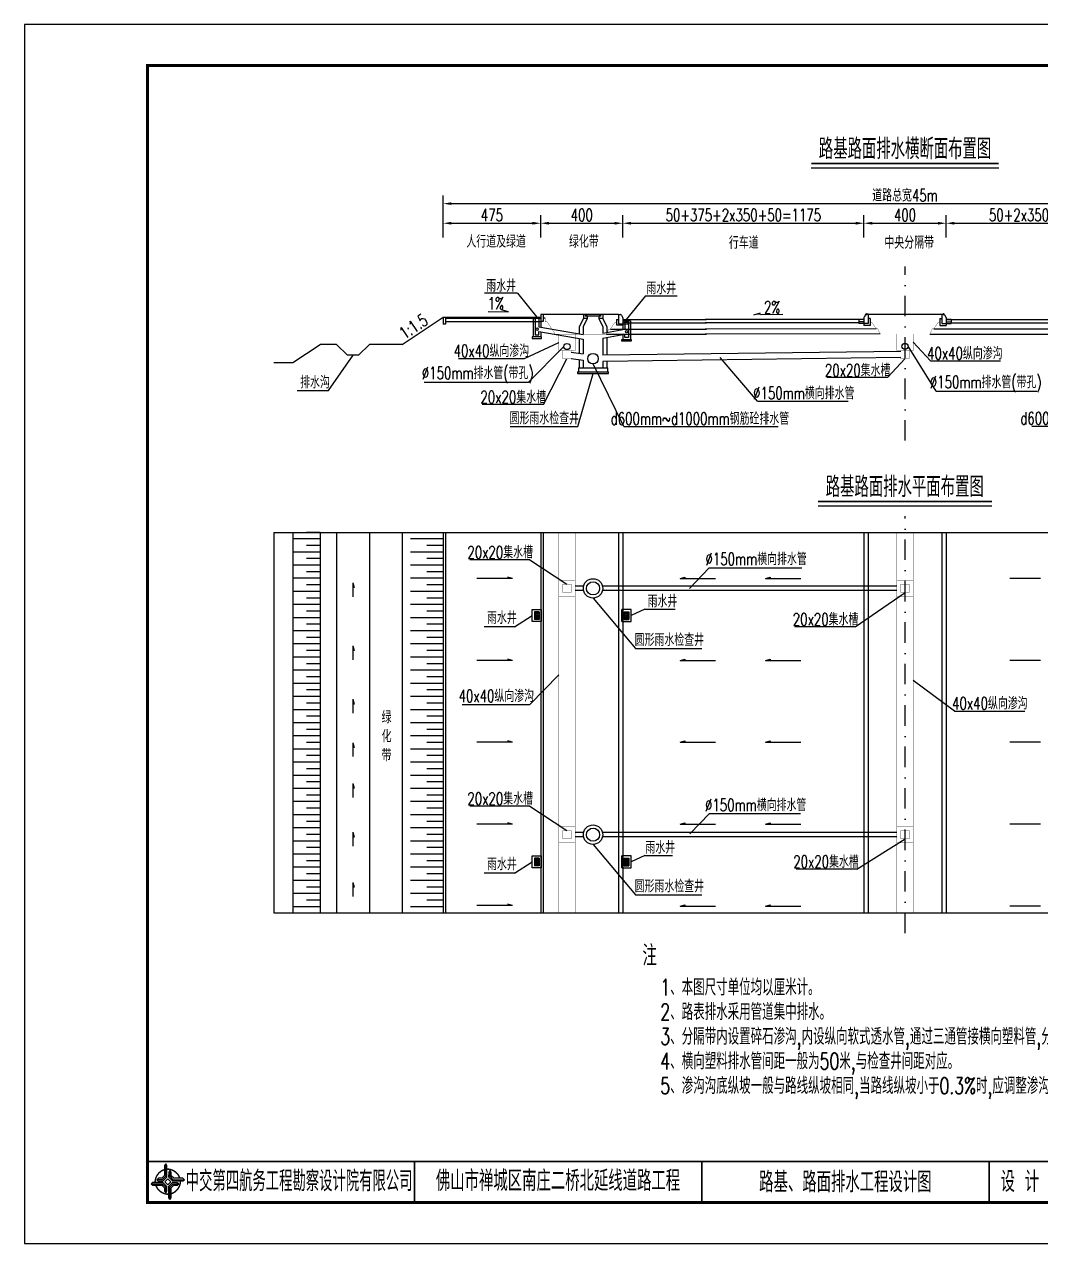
# Model space of a CAD drawing. Extents: x 112 to 532, y -1314 to -990.
# Drawn here: x 111.8 to 359.4, y -1286.8 to -989.8 of the extents above; entities that cross this region are included whole.
import ezdxf
from ezdxf.enums import TextEntityAlignment as Align

# ---------------------------------------------------------------- set-up
doc = ezdxf.new("R2010")
doc.units = 0
doc.header["$LTSCALE"] = 5
doc.header["$PDMODE"] = 32
doc.header["$PDSIZE"] = 0.3
for name, pattern in [('DASHDOT', [1, 0.5, -0.25, 0, -0.25]), ('DASHED', [19.05, 12.7, -6.35]), ('HIDDEN', [0.375, 0.25, -0.125])]:
    doc.linetypes.add(name, pattern=pattern)
doc.layers.get('0').update_dxf_attribs({"linetype": 'CONTINUOUS'})
doc.layers.get('Defpoints').update_dxf_attribs({"linetype": 'CONTINUOUS'})
for name, color, linetype in [('-通用图', 7, 'CONTINUOUS'), ('2', 2, 'HIDDEN'), ('PP-COM', 7, 'CONTINUOUS'), ('YOLLOW', 2, 'CONTINUOUS'), ('图框', 7, 'CONTINUOUS'), ('尺寸', 2, 'CONTINUOUS'), ('尺寸标注', 2, 'CONTINUOUS'), ('文字', 7, 'CONTINUOUS'), ('示坡线', 100, 'CONTINUOUS'), ('管道', 1, 'CONTINUOUS'), ('管道排水', 7, 'CONTINUOUS'), ('绿化', 3, 'CONTINUOUS'), ('表格', 7, 'CONTINUOUS'), ('道路结构', 7, 'CONTINUOUS')]:
    doc.layers.add(name, color=color, linetype=linetype)
doc.layers.add('标注', color=4, linetype='CONTINUOUS', lineweight=15)
doc.styles.get("Standard").update_dxf_attribs({"font": 'simplex1.shx', "width": 0.7, "bigfont": 'hztxt.shx'})
doc.dimstyles.new('比例1：200', dxfattribs={"dimtxt": 3, "dimasz": 2, "dimexe": 2, "dimexo": 1, "dimgap": 0.5, "dimtad": 1, "dimlfac": 20, "dimzin": 13, "dimdsep": 46, "dimtxsty": 'Standard', "dimcen": -0.09, "dimclrd": 256, "dimclre": 256, "dimclrt": 7, "dimaunit": 1, "dimadec": 0, "dimazin": 2, "dimtfac": 0.0005, "dimtix": 1, "dimtmove": 2, "dimatfit": 3, "dimfxl": 0, "dimtolj": 1, "dimtzin": 13, "dimarcsym": 0})

# ---------------------------------------------------------------- blocks, each defined once
blk = doc.blocks.new('cs2')
for p, q in [((4729.56, 1070.97), (4729.56, 1069.04)), ((4730.59, 1069.54), (4729.56, 1069.54)), ((4729.92, 1071.66), (4729.6, 1071.1)), ((4730.59, 1071.79), (4730.14, 1071.79)), ((4730.59, 1071.79), (4730.59, 1069.54))]:
    blk.add_line(p, q)
for centre, start, end in [((4729.81, 1070.97), 150.42, 180), ((4730.14, 1071.54), 90, 150.42)]:
    blk.add_arc(centre, 0.25, start, end)
blk.add_point((4730.18, 1071.79))
blk = doc.blocks.new('*D5')
at = {"layer": 'Defpoints', "color": 0}
for p in [(237.58, -1038.27), (213.83, -1042.72), (237.58, -1042.72)]:
    blk.add_point(p, dxfattribs=at)
at = {"layer": '标注', "lineweight": -2}
for p, q in [((213.83, -1041.72), (213.83, -1036.27)), ((237.58, -1041.72), (237.58, -1036.27)), ((215.83, -1038.27), (235.58, -1038.27))]:
    blk.add_line(p, q, dxfattribs=at)
at = {"layer": '标注'}
for points in [[(215.83, -1037.93), (215.83, -1038.6), (213.83, -1038.27)], [(235.58, -1037.93), (235.58, -1038.6), (237.58, -1038.27)]]:
    blk.add_solid(points, dxfattribs=at)
at = {"layer": '标注', "color": 7, "insert": (225.7, -1036.27), "char_height": 3, "attachment_point": 5}
blk.add_mtext('\\A1;475', dxfattribs=at)
blk = doc.blocks.new('*D6')
at = {"layer": 'Defpoints', "color": 0}
for p in [(257.58, -1038.27), (237.58, -1042.72), (257.58, -1042.72)]:
    blk.add_point(p, dxfattribs=at)
at = {"layer": '标注', "lineweight": -2}
for p, q in [((237.58, -1041.72), (237.58, -1036.27)), ((257.58, -1041.72), (257.58, -1036.27)), ((239.58, -1038.27), (255.58, -1038.27))]:
    blk.add_line(p, q, dxfattribs=at)
at = {"layer": '标注'}
for points in [[(239.58, -1037.93), (239.58, -1038.6), (237.58, -1038.27)], [(255.58, -1037.93), (255.58, -1038.6), (257.58, -1038.27)]]:
    blk.add_solid(points, dxfattribs=at)
at = {"layer": '标注', "color": 7, "insert": (247.58, -1036.27), "char_height": 3, "attachment_point": 5}
blk.add_mtext('\\A1;400', dxfattribs=at)
blk = doc.blocks.new('*D7')
at = {"layer": 'Defpoints', "color": 0}
for p in [(316.33, -1038.27), (257.58, -1042.72), (316.33, -1042.72)]:
    blk.add_point(p, dxfattribs=at)
at = {"layer": '标注', "lineweight": -2}
for p, q in [((257.58, -1041.72), (257.58, -1036.27)), ((316.33, -1041.72), (316.33, -1036.27)), ((259.58, -1038.27), (314.33, -1038.27))]:
    blk.add_line(p, q, dxfattribs=at)
at = {"layer": '标注'}
for points in [[(259.58, -1037.93), (259.58, -1038.6), (257.58, -1038.27)], [(314.33, -1037.93), (314.33, -1038.6), (316.33, -1038.27)]]:
    blk.add_solid(points, dxfattribs=at)
at = {"layer": '标注', "color": 7, "insert": (286.95, -1036.27), "char_height": 3, "attachment_point": 5}
blk.add_mtext('\\A1;50+375+2x350+50=1175', dxfattribs=at)
blk = doc.blocks.new('*D8')
at = {"layer": 'Defpoints', "color": 0}
for p in [(336.33, -1038.27), (316.33, -1042.72), (336.33, -1042.72)]:
    blk.add_point(p, dxfattribs=at)
at = {"layer": '标注', "lineweight": -2}
for p, q in [((316.33, -1041.72), (316.33, -1036.27)), ((336.33, -1041.72), (336.33, -1036.27)), ((318.33, -1038.27), (334.33, -1038.27))]:
    blk.add_line(p, q, dxfattribs=at)
at = {"layer": '标注'}
for points in [[(318.33, -1037.93), (318.33, -1038.6), (316.33, -1038.27)], [(334.33, -1037.93), (334.33, -1038.6), (336.33, -1038.27)]]:
    blk.add_solid(points, dxfattribs=at)
at = {"layer": '标注', "color": 7, "insert": (326.33, -1036.27), "char_height": 3, "attachment_point": 5}
blk.add_mtext('\\A1;400', dxfattribs=at)
blk = doc.blocks.new('*D9')
at = {"layer": 'Defpoints', "color": 0}
for p in [(395.08, -1038.27), (336.33, -1042.72), (395.08, -1042.72)]:
    blk.add_point(p, dxfattribs=at)
at = {"layer": '标注', "lineweight": -2}
for p, q in [((336.33, -1041.72), (336.33, -1036.27)), ((395.08, -1041.72), (395.08, -1036.27)), ((338.33, -1038.27), (393.08, -1038.27))]:
    blk.add_line(p, q, dxfattribs=at)
at = {"layer": '标注'}
for points in [[(338.33, -1037.93), (338.33, -1038.6), (336.33, -1038.27)], [(393.08, -1037.93), (393.08, -1038.6), (395.08, -1038.27)]]:
    blk.add_solid(points, dxfattribs=at)
at = {"layer": '标注', "color": 7, "insert": (365.7, -1036.27), "char_height": 3, "attachment_point": 5}
blk.add_mtext('\\A1;50+2x350+375+50=1175', dxfattribs=at)
blk = doc.blocks.new('*D10')
at = {"layer": 'Defpoints', "color": 0}
for p in [(438.83, -1033.49), (213.83, -1042.72), (438.83, -1042.72)]:
    blk.add_point(p, dxfattribs=at)
at = {"layer": '标注', "lineweight": -2}
for p, q in [((213.83, -1039.49), (213.83, -1031.49)), ((215.83, -1033.49), (436.83, -1033.49)), ((438.83, -1039.49), (438.83, -1031.49))]:
    blk.add_line(p, q, dxfattribs=at)
at = {"layer": '标注'}
for points in [[(215.83, -1033.15), (215.83, -1033.82), (213.83, -1033.49)], [(436.83, -1033.15), (436.83, -1033.82), (438.83, -1033.49)]]:
    blk.add_solid(points, dxfattribs=at)
at = {"layer": '标注', "color": 7, "insert": (326.33, -1031.49), "char_height": 3, "attachment_point": 5}
blk.add_mtext('\\A1;道路总宽45m', dxfattribs=at)
blk = doc.blocks.new('A$C3E993B84')
at = {"layer": '-通用图', "color": 7, "linetype": 'Continuous'}
for points in [[(20.8, 0), (0, 0), (0, 27), (20.8, 27)], [(15.8, 22), (5, 22)], [(5, 22), (5, 5)], [(15.8, 5), (5, 5)], [(5.4, 21.6), (10.4, 21.6)], [(5.4, 21.6), (5.4, 5.4)], [(5.4, 5.4), (10.4, 5.4)], [(5.5, 21.5), (10.4, 21.5)], [(5.5, 21.5), (5.5, 5.5)], [(5.5, 5.5), (10.4, 5.5)], [(6, 21), (10.4, 21)], [(6, 21), (6, 6)], [(6, 6), (10.4, 6)], [(15.4, 21.6), (10.4, 21.6)], [(15.3, 21.5), (10.4, 21.5)], [(14.8, 21), (10.4, 21)], [(14.8, 6), (10.4, 6)], [(15.3, 5.5), (10.4, 5.5)], [(15.4, 5.4), (10.4, 5.4)], [(14.8, 21), (14.8, 6)], [(15.3, 21.5), (15.3, 5.5)], [(15.4, 21.6), (15.4, 5.4)], [(15.8, 22), (15.8, 5)], [(20.8, 0), (20.8, 27)]]:
    blk.add_lwpolyline(points, dxfattribs=at)
for points in [[(6.8, 16.6), (6.8, 20.8), (6.1, 20.8), (6.1, 16.6)], [(6.8, 11.4), (6.8, 15.6), (6.1, 15.6), (6.1, 11.4)], [(6.8, 6.2), (6.8, 10.4), (6.1, 10.4), (6.1, 6.2)], [(7.9, 16.6), (7.9, 20.8), (7.3, 20.8), (7.3, 16.6)], [(7.9, 11.4), (7.9, 15.6), (7.3, 15.6), (7.3, 11.4)], [(7.9, 6.2), (7.9, 10.4), (7.3, 10.4), (7.3, 6.2)], [(9, 16.6), (9, 20.8), (8.4, 20.8), (8.4, 16.6)], [(9, 11.4), (9, 15.6), (8.4, 15.6), (8.4, 11.4)], [(9, 6.2), (9, 10.4), (8.4, 10.4), (8.4, 6.2)], [(10.1, 16.6), (10.1, 20.8), (9.5, 20.8), (9.5, 16.6)], [(10.1, 11.4), (10.1, 15.6), (9.5, 15.6), (9.5, 11.4)], [(10.1, 6.2), (10.1, 10.4), (9.5, 10.4), (9.5, 6.2)], [(10.6, 16.6), (10.6, 20.8), (11.3, 20.8), (11.3, 16.6)], [(10.6, 11.4), (10.6, 15.6), (11.3, 15.6), (11.3, 11.4)], [(10.6, 6.2), (10.6, 10.4), (11.3, 10.4), (11.3, 6.2)], [(11.8, 16.6), (11.8, 20.8), (12.4, 20.8), (12.4, 16.6)], [(11.8, 11.4), (11.8, 15.6), (12.4, 15.6), (12.4, 11.4)], [(11.8, 6.2), (11.8, 10.4), (12.4, 10.4), (12.4, 6.2)], [(12.9, 16.6), (12.9, 20.8), (13.5, 20.8), (13.5, 16.6)], [(12.9, 11.4), (12.9, 15.6), (13.5, 15.6), (13.5, 11.4)], [(12.9, 6.2), (12.9, 10.4), (13.5, 10.4), (13.5, 6.2)], [(14, 16.6), (14, 20.8), (14.6, 20.8), (14.6, 16.6)], [(14, 11.4), (14, 15.6), (14.6, 15.6), (14.6, 11.4)], [(14, 6.2), (14, 10.4), (14.6, 10.4), (14.6, 6.2)]]:
    blk.add_lwpolyline(points, close=True, dxfattribs=at)
at = {"layer": '-通用图', "color": 7, "linetype": 'DASHED', "ltscale": 0.01, "const_width": 0.03}
for points in [[(14.8, 18.2), (15.8, 18.2)], [(14.8, 17.4), (15.8, 17.4)], [(14.8, 9.6), (15.8, 9.6)], [(14.8, 8.8), (15.8, 8.8)]]:
    blk.add_lwpolyline(points, dxfattribs=at)
blk = doc.blocks.new('ARR-1')
at = {"color": 0, "linetype": 'Continuous'}
for p, q in [((0, 0), (-1, 0)), ((0, 0), (-0.97, -0.26)), ((-0.97, -0.26), (-0.97, 0))]:
    blk.add_line(p, q, dxfattribs=at)
for points in [[(-0.97, -0.26), (-0.97, 0), (0, 0)], [(0, 0), (-0.97, 0), (-0.97, -0.26), (0, 0)], [(0, 0), (-0.97, -0.26), (-0.97, 0), (0, 0)], [(0, 0), (-0.97, -0.26), (-0.97, 0), (0, 0)]]:
    blk.add_solid(points, dxfattribs=at)
blk = doc.blocks.new('series')
at = {"width": 0.75}
for tag, height, p in [('页码', 4, (-35, -19)), ('图名', 5, (-220, -282)), ('图号', 5, (-20, -282))]:
    blk.add_attdef(tag, text='', height=height, dxfattribs=at).set_placement(p, align=Align.MIDDLE_CENTER)
blk = doc.blocks.new('tb')
at = {"lineweight": -3}
h = blk.add_hatch(color=256, dxfattribs=at)
h.paths.add_polyline_path([(-1.23, -0.13), (-3.78, -0.14), (-4.14, -0.41), (-1.4, -0.44), (-0.56, -1.24), (-0.54, -2.62), (-0.27, -2.2), (-0.26, -1.06)])
h.paths.add_polyline_path([(0.13, -1.08), (0.14, -3.86), (0.41, -4.26), (0.44, -1.24), (1.25, -0.43), (2.66, -0.43), (2.26, -0.16), (1.07, -0.15)])
h.paths.add_polyline_path([(1.08, 0.3), (3.62, 0.3), (4.02, 0.56), (1.25, 0.57), (0.43, 1.39), (0.43, 2.8), (0.16, 2.41), (0.15, 1.24)])
h.paths.add_polyline_path([(-0.28, 1.21), (-0.28, 3.99), (-0.56, 4.39), (-0.57, 1.41), (-1.38, 0.6), (-2.74, 0.56), (-2.33, 0.3), (-1.2, 0.29)])
for p, q in [((-0.56, 4.39), (-0.57, 1.41)), ((-1.38, 0.6), (-2.74, 0.56)), ((-0.57, 1.41), (-1.38, 0.6)), ((0.43, 2.8), (0.43, 1.39)), ((0.43, 1.39), (1.25, 0.57)), ((1.25, 0.57), (4.02, 0.56)), ((-4.14, -0.41), (-1.4, -0.44)), ((-1.4, -0.44), (-0.56, -1.24)), ((-0.56, -1.24), (-0.54, -2.62)), ((0.41, -4.26), (0.44, -1.24)), ((0.44, -1.24), (1.25, -0.43)), ((1.25, -0.43), (2.66, -0.43))]:
    blk.add_line(p, q, dxfattribs=at)
at = {"lineweight": -3, "const_width": 0.35, "flags": 128}
for points in [[(-0.9, 3.02, 0.324167), (-3.16, -0.14)], [(2.88, 0.92, 0.324403), (-0.24, 3.15)], [(0.75, -2.86, 0.325418), (3.02, 0.26)], [(-2.98, -0.76, 0.322976), (0.14, -2.98)]]:
    blk.add_lwpolyline(points, format="xyb", dxfattribs=at)
at = {"lineweight": -3, "flags": 128}
for points in [[(-0.9, 3.99), (-0.9, 1.58), (-1.53, 0.91), (-2.34, 0.91), (-2.74, 0.56), (-2.33, 0.3), (-1.2, 0.29), (-0.28, 1.21), (-0.28, 3.99), (-0.56, 4.39)], [(-0.04, 0.77), (0.68, 0.04), (-0.04, -0.69), (-0.77, 0.05)], [(3.62, 0.92), (1.43, 0.92), (0.77, 1.54), (0.77, 2.38), (0.43, 2.8), (0.16, 2.41), (0.15, 1.24), (1.08, 0.3), (3.62, 0.3), (4.02, 0.56)], [(-3.73, -0.76), (-1.54, -0.76), (-0.89, -1.39), (-0.89, -2.21), (-0.54, -2.62), (-0.27, -2.2), (-0.26, -1.06), (-1.23, -0.13), (-3.78, -0.14), (-4.14, -0.41)], [(0.75, -3.85), (0.75, -1.43), (1.4, -0.78), (2.26, -0.78), (2.66, -0.43), (2.26, -0.16), (1.07, -0.15), (0.13, -1.08), (0.14, -3.86), (0.41, -4.26)]]:
    blk.add_lwpolyline(points, close=True, dxfattribs=at)

msp = doc.modelspace()

# ---------------------------------------------------------------- linework, layer by layer
for p, q in [((303.47574, -1024.74516), (349.1776, -1024.74516)), ((203.8703, -1067.76742), (213.82667, -1061.12984)), ((213.82667, -1061.12984), (237.57667, -1061.12984)), ((214.42667, -1061.42984), (237.57667, -1061.42984)), ((214.42667, -1062.22984), (237.57667, -1062.22984)), ((238.67667, -1061.37526), (238.17667, -1061.37526)), ((256.03486, -1061.7439), (256.5539, -1061.7439)), ((256.03486, -1061.7439), (256.5539, -1061.7439)), ((256.03486, -1061.7439), (256.03486, -1062.9939)), ((256.03486, -1062.9939), (257.57667, -1062.9939)), ((256.5539, -1060.4939), (256.5539, -1062.7439)), ((256.5539, -1060.4939), (257.0054, -1060.4939)), ((256.5539, -1062.7439), (257.57667, -1062.7439)), ((257.22281, -1060.62049), (257.54409, -1061.18649)), ((257.57667, -1061.3099), (257.57667, -1062.9939)), ((257.57667, -1061.7439), (276.32667, -1061.7439)), ((257.57667, -1061.7439), (257.57667, -1062.9939)), ((257.57667, -1061.7439), (257.57667, -1063.0439)), ((257.57667, -1062.3439), (258.82667, -1062.3439)), ((257.57667, -1062.7439), (258.82667, -1062.7439)), ((257.58056, -1062.77365), (257.58056, -1062.77365)), ((258.82667, -1061.7439), (258.82667, -1062.3439)), ((258.82667, -1061.9439), (258.82667, -1062.1439)), ((258.82667, -1062.1439), (258.82667, -1062.7439)), ((258.82667, -1062.5439), (277.98744, -1062.5439)), ((276.32667, -1061.7439), (277.98744, -1061.7439)), ((315.07667, -1062.496), (277.65634, -1062.5439)), ((316.32667, -1061.6944), (277.6579, -1061.7439)), ((315.07667, -1061.6944), (315.07667, -1062.2944)), ((315.07667, -1061.8944), (315.07667, -1062.0944)), ((315.07667, -1062.0944), (315.07667, -1062.6444)), ((315.07667, -1062.1944), (315.07667, -1062.4944)), ((316.32667, -1062.2944), (315.07667, -1062.2944)), ((315.07667, -1062.2944), (315.07667, -1062.6944)), ((315.07667, -1062.4944), (315.07667, -1062.6944)), ((316.32667, -1062.6944), (315.07667, -1062.6944)), ((316.32667, -1061.6944), (316.32667, -1062.9944)), ((317.82667, -1063.1944), (316.32667, -1063.1944)), ((317.82667, -1061.4444), (317.34945, -1061.4444)), ((317.82667, -1061.4444), (317.82667, -1063.1944)), ((334.82667, -1061.4444), (335.3039, -1061.4444)), ((334.82667, -1061.4444), (334.82667, -1063.1944)), ((334.82667, -1063.1944), (336.32667, -1063.1944)), ((336.32667, -1061.6944), (336.32667, -1062.9944)), ((337.57667, -1061.6944), (336.32667, -1061.6944)), ((336.32667, -1061.69848), (374.99544, -1061.69848)), ((336.32667, -1062.2944), (337.57667, -1062.2944)), ((336.32667, -1062.6944), (337.57667, -1062.6944)), ((337.57667, -1061.6944), (337.57667, -1061.8444)), ((337.57667, -1061.6944), (337.57667, -1061.8944)), ((337.57667, -1061.6944), (337.57667, -1062.2944)), ((337.57667, -1061.8944), (337.57667, -1062.0944)), ((337.57667, -1062.0944), (337.57667, -1062.6444)), ((337.57667, -1062.1944), (337.57667, -1062.4944)), ((337.57667, -1062.2944), (337.57667, -1062.6944)), ((337.57667, -1062.4944), (337.57667, -1062.6944)), ((337.57667, -1062.49848), (393.82667, -1062.49848)), ((253.61349, -1065.2939), (277.98744, -1065.2939)), ((254.55486, -1064.0439), (277.98744, -1064.0439)), ((273.03486, -1064.0439), (277.98744, -1064.0439)), ((319.30442, -1063.9949), (277.65634, -1064.0439)), ((320.24602, -1065.2438), (277.65634, -1065.2939)), ((277.98744, -1064.0439), (277.98744, -1064.0439)), ((332.4053, -1065.24848), (374.997, -1065.24848)), ((333.34667, -1063.99848), (374.997, -1063.99848)), ((336.32667, -1063.99848), (377.55486, -1063.99848)), ((177.20071, -1072.21382), (183.8703, -1067.76742)), ((187.8703, -1067.76742), (183.8703, -1067.76742)), ((190.5328, -1070.42992), (187.8703, -1067.76742)), ((193.1953, -1070.42992), (195.8578, -1067.76742)), ((199.8703, -1067.76742), (195.8703, -1067.76742)), ((203.8703, -1067.76742), (199.8703, -1067.76742)), ((193.1953, -1070.42992), (190.5328, -1070.42992)), ((172.53545, -1072.21382), (177.20071, -1072.21382)), ((305.14915, -1107.07549), (347.50419, -1107.07549)), ((172.53545, -1113.5622), (480.1179, -1113.5622)), ((172.53545, -1113.5622), (172.53545, -1206.26733)), ((177.20071, -1113.5622), (177.20071, -1206.26733)), ((187.8703, -1113.5622), (187.8703, -1206.26733)), ((195.8703, -1113.5622), (195.8703, -1206.26733)), ((203.8703, -1113.5622), (203.8703, -1206.26733)), ((172.53545, -1206.26733), (480.1179, -1206.26733))]:
    msp.add_line(p, q)
at = {"linetype": 'Continuous'}
for p, q in [((257.57667, -1062.3439), (257.57667, -1062.3439)), ((257.57667, -1062.8439), (257.57667, -1062.8439)), ((336.32667, -1061.6944), (336.32667, -1061.6944)), ((336.32667, -1062.2944), (336.32667, -1062.2944)), ((336.32667, -1062.7944), (336.32667, -1062.7944))]:
    msp.add_line(p, q, dxfattribs=at)
at = {"color": 3}
for p, q in [((229.51327, -1124.78894), (222.05218, -1124.78894)), ((272.71475, -1124.78894), (280.17585, -1124.78894)), ((293.50328, -1124.78894), (300.96438, -1124.78894)), ((359.36107, -1124.78894), (351.89997, -1124.78894)), ((191.83782, -1127.05312), (191.83782, -1129.23996)), ((191.83782, -1142.40097), (191.83782, -1144.58782)), ((229.51327, -1144.78894), (222.05218, -1144.78894)), ((272.71475, -1144.78894), (280.17585, -1144.78894)), ((293.50328, -1144.78894), (300.96438, -1144.78894)), ((359.36107, -1144.78894), (351.89997, -1144.78894)), ((191.83782, -1155.42478), (191.83782, -1157.61162)), ((191.83782, -1166.00644), (191.83782, -1168.19328)), ((229.51327, -1164.63974), (222.05218, -1164.63974)), ((272.71475, -1164.63974), (280.17585, -1164.63974)), ((293.50328, -1164.63974), (300.96438, -1164.63974)), ((359.36107, -1164.63974), (351.89997, -1164.63974)), ((191.83782, -1175.94372), (191.83782, -1178.13056)), ((229.51327, -1184.63974), (222.05218, -1184.63974)), ((272.71475, -1184.63974), (280.17585, -1184.63974)), ((293.50328, -1184.63974), (300.96438, -1184.63974)), ((359.36107, -1184.63974), (351.89997, -1184.63974)), ((191.83782, -1187.82556), (191.83782, -1190.0124)), ((191.83782, -1200.06096), (191.83782, -1202.2478)), ((229.51327, -1204.49055), (222.05218, -1204.49055)), ((272.71475, -1204.63974), (280.17585, -1204.63974)), ((293.50328, -1204.63974), (300.96438, -1204.63974)), ((359.36107, -1204.63974), (351.89997, -1204.63974))]:
    msp.add_line(p, q, dxfattribs=at)
msp.add_lwpolyline([(531.79965, -1286.82642), (531.79965, -989.82642), (111.79965, -989.82642), (111.79965, -1286.82642)], close=True)
at = {"const_width": 0.4}
for points in [[(303.47574, -1023.74516), (349.1776, -1023.74516)], [(305.14915, -1106.07549), (347.50419, -1106.07549)]]:
    msp.add_lwpolyline(points, dxfattribs=at)
at = {"color": 7}
msp.add_lwpolyline([(224.7936, -1059.76933), (229.75881, -1059.86863), (228.24302, -1059.47943)], dxfattribs=at)
at = {"color": 2, "const_width": 0.07}
for points in [[(238.67667, -1061.37526), (238.67667, -1062.27526), (239.17781, -1062.27526), (239.17781, -1062.27526), (239.17781, -1062.27526), (241.09804, -1065.2939), (247.53486, -1065.2939)], [(256.03486, -1061.7439), (256.03486, -1062.5439), (255.53486, -1062.5439), (254.55486, -1064.0439), (254.15349, -1064.0439), (253.61349, -1065.2939), (247.53486, -1065.2939)], [(317.82667, -1061.4444), (317.82667, -1062.49848), (318.32781, -1062.49848), (319.30667, -1063.99848), (319.70804, -1063.99848), (320.24804, -1065.24848), (326.32667, -1065.24848)], [(334.82667, -1061.4444), (334.82667, -1062.49848), (334.32553, -1062.49848), (333.34667, -1063.99848), (332.9453, -1063.99848), (332.4053, -1065.24848), (326.32667, -1065.24848)], [(241.96667, -1065.2939), (241.96667, -1069.2939), (245.96667, -1069.2939), (245.96667, -1065.2939)], [(324.32667, -1065.24848), (324.32667, -1069.24848), (328.32667, -1069.24848), (328.32667, -1065.24848)], [(242.96667, -1069.2939), (242.96667, -1071.2939), (244.96667, -1071.2939), (244.96667, -1071.18255)], [(244.96667, -1069.68255), (244.96667, -1069.2939)], [(325.32667, -1069.24848), (325.32667, -1069.5112)], [(325.32667, -1071.0112), (325.32667, -1071.24848), (327.32667, -1071.24848), (327.32667, -1069.24848)], [(241.96667, -1113.5622), (241.96667, -1206.26733)], [(245.96667, -1113.5622), (245.96667, -1206.26733)], [(324.32667, -1113.5622), (324.32667, -1206.26733)], [(328.32667, -1113.5622), (328.32667, -1206.26733)], [(241.96667, -1125.20827), (241.96667, -1129.20827), (245.96667, -1129.20827), (245.96667, -1125.20827), (241.96667, -1125.20827)], [(324.32667, -1125.20827), (324.32667, -1129.20827), (328.32667, -1129.20827), (328.32667, -1125.20827), (324.32667, -1125.20827)], [(241.96667, -1185.20827), (241.96667, -1189.20827), (245.96667, -1189.20827), (245.96667, -1185.20827), (241.96667, -1185.20827)], [(324.32667, -1185.20827), (324.32667, -1189.20827), (328.32667, -1189.20827), (328.32667, -1185.20827), (324.32667, -1185.20827)]]:
    msp.add_lwpolyline(points, dxfattribs=at)
for points in [[(242.96667, -1126.20827), (242.96667, -1128.20827), (244.96667, -1128.20827), (244.96667, -1126.20827)], [(325.32667, -1126.20827), (325.32667, -1128.20827), (327.32667, -1128.20827), (327.32667, -1126.20827)], [(242.96667, -1186.20827), (242.96667, -1188.20827), (244.96667, -1188.20827), (244.96667, -1186.20827)], [(325.32667, -1186.20827), (325.32667, -1188.20827), (327.32667, -1188.20827), (327.32667, -1186.20827)]]:
    msp.add_lwpolyline(points, close=True, dxfattribs=at)
for centre, start, end in [((257.0054, -1060.7439), 29.5799619, 90), ((257.32667, -1061.3099), 0, 29.5799619)]:
    msp.add_arc(centre, 0.25, start, end)
at = {"layer": '2', "linetype": 'DASHDOT', "ltscale": 2}
for p, q in [((326.32667, -1091.22005), (326.32667, -1048.77152)), ((326.32667, -1211.16986), (326.32667, -1109.62772))]:
    msp.add_line(p, q, dxfattribs=at)
at = {"layer": 'YOLLOW'}
for p, q in [((231.9329, -1055.33003), (223.8917, -1055.33003)), ((231.9329, -1055.33003), (236.65754, -1061.12984)), ((263.14145, -1055.94409), (258.41681, -1061.7439)), ((263.14145, -1055.94409), (270.80037, -1055.94409)), ((233.62841, -1071.18994), (241.96667, -1067.2939)), ((234.49406, -1077.08132), (243.21667, -1068.2939)), ((333.94747, -1079.18512), (327.07667, -1068.24848)), ((332.51529, -1071.76711), (328.32667, -1067.24848)), ((185.89413, -1079.05071), (191.86405, -1070.42992)), ((217.53847, -1071.18994), (233.62841, -1071.18994)), ((238.27682, -1082.41456), (243.96667, -1071.2939)), ((290.40287, -1081.6268), (281.31211, -1070.96639)), ((322.05052, -1075.86154), (326.32667, -1071.24848)), ((332.51529, -1071.76711), (349.57021, -1071.76711)), ((234.49406, -1077.08132), (209.17015, -1077.08132)), ((322.05052, -1075.86154), (307.38762, -1075.86154)), ((178.25013, -1079.05071), (185.89413, -1079.05071)), ((333.94747, -1079.18512), (358.47509, -1079.18512)), ((238.27682, -1082.41456), (223.27915, -1082.41456)), ((290.40287, -1081.6268), (312.45957, -1081.6268)), ((234.93793, -1120.24496), (220.30081, -1120.24496)), ((234.93793, -1120.24496), (243.96667, -1126.20827)), ((278.61045, -1122.20592), (273.81881, -1127.23375)), ((278.61045, -1122.20592), (301.20255, -1122.20592)), ((314.21072, -1136.58395), (326.32667, -1128.20827)), ((314.21072, -1136.58395), (299.51391, -1136.58395)), ((234.93793, -1155.5277), (241.96667, -1148.30889)), ((338.40371, -1157.10006), (328.32667, -1149.67892)), ((218.40695, -1155.5277), (234.93793, -1155.5277)), ((338.40371, -1157.10006), (355.53578, -1157.10006)), ((234.93793, -1180.24496), (220.30081, -1180.24496)), ((234.93793, -1180.24496), (243.96667, -1186.20827)), ((278.6637, -1182.05629), (273.87206, -1187.02656)), ((278.6637, -1182.05629), (300.86482, -1182.05629)), ((314.55643, -1195.61322), (326.32667, -1188.20827)), ((314.55643, -1195.61322), (299.80931, -1195.61322))]:
    msp.add_line(p, q, dxfattribs=at)
at = {"layer": '图框'}
for points, const_width in [([(521.79965, -999.82642), (141.79965, -999.82642), (141.79965, -1276.82642), (521.79965, -1276.82642), (521.79965, -999.82642)], 0.7), ([(141.79965, -1266.82642), (521.79965, -1266.82642)], 0.4), ([(206.79965, -1266.82642), (206.79965, -1276.82642)], 0.4), ([(276.79965, -1276.82642), (276.79965, -1266.82642)], 0.4), ([(346.79965, -1276.82642), (346.79965, -1266.82642)], 0.4)]:
    msp.add_lwpolyline(points, dxfattribs=dict(at, const_width=const_width))
at = {"layer": '尺寸', "color": 1, "linetype": 'Continuous'}
for centre in [(243.96667, -1068.2939), (326.32667, -1068.24848)]:
    msp.add_circle(centre, 0.75, dxfattribs=at)
at = {"layer": '尺寸标注', "linetype": 'Continuous'}
for p, q in [((246.60295, -1087.75368), (250.32667, -1074.89393)), ((257.83874, -1087.75368), (250.32667, -1072.53499)), ((230.12046, -1087.75368), (246.60295, -1087.75368)), ((257.83874, -1087.75368), (295.41546, -1087.75368)), ((394.8146, -1087.75368), (357.1817, -1087.75368)), ((250.32667, -1129.56827), (260.65269, -1141.84751)), ((231.20569, -1136.55955), (235.53667, -1133.84905)), ((262.9816, -1132.28915), (259.61639, -1133.84905)), ((262.9816, -1132.28915), (270.31392, -1132.28915)), ((231.20569, -1136.55955), (223.80378, -1136.55955)), ((260.65269, -1141.84751), (276.82764, -1141.84751)), ((250.32667, -1189.56827), (260.65269, -1201.84751)), ((231.20569, -1196.55955), (235.53667, -1193.84905)), ((262.9816, -1192.28915), (259.61639, -1193.84905)), ((262.9816, -1192.28915), (269.68067, -1192.28915)), ((231.20569, -1196.55955), (223.80378, -1196.55955)), ((260.65269, -1201.84751), (276.82764, -1201.84751))]:
    msp.add_line(p, q, dxfattribs=at)
at = {"layer": '文字', "ltscale": 10}
for p, q in [((289.4986, -1060.5645, -0.05458), (291.09215, -1060.06911, -0.05458)), ((291.09967, -1060.51231, -0.05458), (296.55364, -1060.41602, -0.05458))]:
    msp.add_line(p, q, dxfattribs=at)
msp.add_solid([(289.4986, -1060.5645, -0.05458), (291.09215, -1060.06911, -0.05458), (291.09967, -1060.51231, -0.05458)], dxfattribs=at)
at = {"layer": '示坡线'}
for p, q in [((183.8703, -1113.5622), (180.53551, -1113.5622)), ((183.8703, -1113.5622), (183.8703, -1206.26733)), ((183.8703, -1115.1622), (177.20071, -1115.1622)), ((213.82667, -1115.1622), (205.82667, -1115.1622)), ((183.8703, -1118.3622), (177.20071, -1118.3622)), ((183.8703, -1116.7622), (180.53551, -1116.7622)), ((213.82667, -1118.3622), (205.82667, -1118.3622)), ((213.82667, -1116.7622), (209.82667, -1116.7622)), ((183.8703, -1121.5622), (177.20071, -1121.5622)), ((183.8703, -1119.9622), (180.53551, -1119.9622)), ((213.82667, -1121.5622), (205.82667, -1121.5622)), ((213.82667, -1119.9622), (209.82667, -1119.9622)), ((183.8703, -1124.7622), (177.20071, -1124.7622)), ((183.8703, -1123.1622), (180.53551, -1123.1622)), ((213.82667, -1124.7622), (205.82667, -1124.7622)), ((213.82667, -1123.1622), (209.82667, -1123.1622)), ((183.8703, -1127.9622), (177.20071, -1127.9622)), ((183.8703, -1126.3622), (180.53551, -1126.3622)), ((213.82667, -1127.9622), (205.82667, -1127.9622)), ((213.82667, -1126.3622), (209.82667, -1126.3622)), ((183.8703, -1131.1622), (177.20071, -1131.1622)), ((183.8703, -1129.5622), (180.53551, -1129.5622)), ((213.82667, -1131.1622), (205.82667, -1131.1622)), ((213.82667, -1129.5622), (209.82667, -1129.5622)), ((183.8703, -1134.3622), (177.20071, -1134.3622)), ((183.8703, -1132.7622), (180.53551, -1132.7622)), ((213.82667, -1134.3622), (205.82667, -1134.3622)), ((213.82667, -1132.7622), (209.82667, -1132.7622)), ((183.8703, -1135.9622), (180.53551, -1135.9622)), ((213.82667, -1135.9622), (209.82667, -1135.9622)), ((183.8703, -1137.5622), (177.20071, -1137.5622)), ((183.8703, -1139.1622), (180.53551, -1139.1622)), ((213.82667, -1137.5622), (205.82667, -1137.5622)), ((213.82667, -1139.1622), (209.82667, -1139.1622)), ((183.8703, -1140.7622), (177.20071, -1140.7622)), ((183.8703, -1142.3622), (180.53551, -1142.3622)), ((213.82667, -1140.7622), (205.82667, -1140.7622)), ((213.82667, -1142.3622), (209.82667, -1142.3622)), ((183.8703, -1143.9622), (177.20071, -1143.9622)), ((183.8703, -1145.5622), (180.53551, -1145.5622)), ((213.82667, -1143.9622), (205.82667, -1143.9622)), ((213.82667, -1145.5622), (209.82667, -1145.5622)), ((183.8703, -1147.1622), (177.20071, -1147.1622)), ((183.8703, -1148.7622), (180.53551, -1148.7622)), ((213.82667, -1147.1622), (205.82667, -1147.1622)), ((213.82667, -1148.7622), (209.82667, -1148.7622)), ((183.8703, -1150.3622), (177.20071, -1150.3622)), ((183.8703, -1151.9622), (180.53551, -1151.9622)), ((213.82667, -1150.3622), (205.82667, -1150.3622)), ((213.82667, -1151.9622), (209.82667, -1151.9622)), ((183.8703, -1153.5622), (177.20071, -1153.5622)), ((183.8703, -1155.1622), (180.53551, -1155.1622)), ((213.82667, -1153.5622), (205.82667, -1153.5622)), ((213.82667, -1155.1622), (209.82667, -1155.1622)), ((183.8703, -1156.7622), (177.20071, -1156.7622)), ((213.82667, -1156.7622), (205.82667, -1156.7622)), ((183.8703, -1159.9622), (177.20071, -1159.9622)), ((183.8703, -1158.3622), (180.53551, -1158.3622)), ((213.82667, -1159.9622), (205.82667, -1159.9622)), ((213.82667, -1158.3622), (209.82667, -1158.3622)), ((183.8703, -1163.1622), (177.20071, -1163.1622)), ((183.8703, -1161.5622), (180.53551, -1161.5622)), ((213.82667, -1163.1622), (205.82667, -1163.1622)), ((213.82667, -1161.5622), (209.82667, -1161.5622)), ((183.8703, -1166.3622), (177.20071, -1166.3622)), ((183.8703, -1164.7622), (180.53551, -1164.7622)), ((213.82667, -1166.3622), (205.82667, -1166.3622)), ((213.82667, -1164.7622), (209.82667, -1164.7622)), ((183.8703, -1169.5622), (177.20071, -1169.5622)), ((183.8703, -1167.9622), (180.53551, -1167.9622)), ((213.82667, -1169.5622), (205.82667, -1169.5622)), ((213.82667, -1167.9622), (209.82667, -1167.9622)), ((183.8703, -1172.7622), (177.20071, -1172.7622)), ((183.8703, -1171.1622), (180.53551, -1171.1622)), ((213.82667, -1172.7622), (205.82667, -1172.7622)), ((213.82667, -1171.1622), (209.82667, -1171.1622)), ((183.8703, -1175.9622), (177.20071, -1175.9622)), ((183.8703, -1174.3622), (180.53551, -1174.3622)), ((213.82667, -1175.9622), (205.82667, -1175.9622)), ((213.82667, -1174.3622), (209.82667, -1174.3622)), ((183.8703, -1177.5622), (180.53551, -1177.5622)), ((213.82667, -1177.5622), (209.82667, -1177.5622)), ((183.8703, -1179.1622), (177.20071, -1179.1622)), ((183.8703, -1180.7622), (180.53551, -1180.7622)), ((213.82667, -1179.1622), (205.82667, -1179.1622)), ((213.82667, -1180.7622), (209.82667, -1180.7622)), ((183.8703, -1182.3622), (177.20071, -1182.3622)), ((183.8703, -1183.9622), (180.53551, -1183.9622)), ((213.82667, -1182.3622), (205.82667, -1182.3622)), ((213.82667, -1183.9622), (209.82667, -1183.9622)), ((183.8703, -1185.5622), (177.20071, -1185.5622)), ((183.8703, -1187.1622), (180.53551, -1187.1622)), ((213.82667, -1185.5622), (205.82667, -1185.5622)), ((213.82667, -1187.1622), (209.82667, -1187.1622)), ((183.8703, -1188.7622), (177.20071, -1188.7622)), ((183.8703, -1190.3622), (180.53551, -1190.3622)), ((213.82667, -1188.7622), (205.82667, -1188.7622)), ((213.82667, -1190.3622), (209.82667, -1190.3622)), ((183.8703, -1191.9622), (177.20071, -1191.9622)), ((183.8703, -1193.5622), (180.53551, -1193.5622)), ((213.82667, -1191.9622), (205.82667, -1191.9622)), ((213.82667, -1193.5622), (209.82667, -1193.5622)), ((183.8703, -1195.1622), (177.20071, -1195.1622)), ((183.8703, -1196.7622), (180.53551, -1196.7622)), ((213.82667, -1195.1622), (205.82667, -1195.1622)), ((213.82667, -1196.7622), (209.82667, -1196.7622)), ((183.8703, -1198.3622), (177.20071, -1198.3622)), ((213.82667, -1198.3622), (205.82667, -1198.3622)), ((183.8703, -1201.5622), (177.20071, -1201.5622)), ((183.8703, -1199.9622), (180.53551, -1199.9622)), ((213.82667, -1201.5622), (205.82667, -1201.5622)), ((213.82667, -1199.9622), (209.82667, -1199.9622)), ((183.8703, -1204.7622), (177.20071, -1204.7622)), ((183.8703, -1203.1622), (180.53551, -1203.1622)), ((213.82667, -1204.7622), (205.82667, -1204.7622)), ((213.82667, -1203.1622), (209.82667, -1203.1622)), ((183.8703, -1206.3622), (180.53551, -1206.3622))]:
    msp.add_line(p, q, dxfattribs=at)
at = {"layer": '管道', "linetype": 'Continuous'}
msp.add_circle((250.32667, -1071.25499), 1.28, dxfattribs=at)
at = {"layer": '管道排水', "linetype": 'Continuous'}
for p, q in [((235.73667, -1061.44984), (236.21667, -1061.44984)), ((235.73667, -1061.44984), (235.73667, -1065.96135)), ((236.21667, -1061.12984), (236.21667, -1065.48103)), ((237.57667, -1061.44984), (236.21667, -1061.44984)), ((237.09667, -1061.12984), (237.09667, -1063.47383)), ((237.57667, -1061.44984), (237.57667, -1063.55638)), ((247.96667, -1061.4939), (246.96667, -1063.4939)), ((248.92667, -1061.4939), (247.92667, -1063.4939)), ((247.96667, -1060.4939), (247.96667, -1061.4939)), ((248.92667, -1060.8939), (248.92667, -1061.4939)), ((251.72667, -1060.8939), (251.72667, -1061.4939)), ((251.72667, -1061.4939), (252.72667, -1063.4939)), ((252.68667, -1060.4939), (252.68667, -1061.4939)), ((252.68667, -1061.4939), (253.68667, -1063.4939)), ((257.57639, -1062.0639), (257.57639, -1064.17273)), ((258.05639, -1061.7439), (258.05639, -1064.08788)), ((258.05639, -1062.0639), (258.93639, -1062.0639)), ((258.93639, -1061.7439), (258.93639, -1066.09508)), ((259.41639, -1062.0639), (258.93639, -1062.0639)), ((259.41639, -1062.0639), (259.41639, -1066.5754)), ((235.53667, -1065.96135), (235.53667, -1066.36135)), ((237.77667, -1065.96135), (235.53667, -1065.96135)), ((236.21667, -1065.48103), (237.09667, -1065.48103)), ((237.09667, -1063.47383), (247.92667, -1065.33644)), ((237.09667, -1065.48103), (237.09667, -1064.6786)), ((237.09667, -1064.6786), (247.92667, -1066.54121)), ((237.57667, -1064.76116), (237.57667, -1065.96135)), ((237.77667, -1066.36135), (237.77667, -1065.96135)), ((246.96667, -1063.4939), (246.96667, -1065.17133)), ((247.92667, -1063.4939), (247.92667, -1065.33644)), ((252.72667, -1063.4939), (252.72667, -1065.03002)), ((252.72667, -1065.03002), (258.05639, -1064.08788)), ((252.72667, -1066.2348), (258.05639, -1065.29266)), ((253.68667, -1063.4939), (253.68667, -1064.86032)), ((253.68667, -1066.0651), (253.68667, -1070.42254)), ((257.57639, -1065.37751), (257.57639, -1066.5754)), ((258.05639, -1066.09508), (258.05639, -1065.29266)), ((258.93639, -1066.09508), (258.05639, -1066.09508)), ((235.53667, -1066.36135), (237.77667, -1066.36135)), ((246.96667, -1066.37611), (246.96667, -1069.95985)), ((247.92667, -1066.54121), (247.92667, -1070.09295)), ((252.72667, -1066.2348), (252.72667, -1070.43475)), ((257.37639, -1066.9754), (257.37639, -1066.5754)), ((257.37639, -1066.5754), (259.61639, -1066.5754)), ((259.61639, -1066.9754), (257.37639, -1066.9754)), ((259.61639, -1066.5754), (259.61639, -1066.9754)), ((244.96667, -1069.68255), (247.92667, -1070.09295)), ((244.96667, -1071.18255), (247.92667, -1071.59295)), ((246.96667, -1071.45985), (246.96667, -1073.49393)), ((247.92667, -1071.59295), (247.92667, -1073.49393)), ((325.32667, -1069.5112), (252.72667, -1070.43475)), ((325.32667, -1071.0112), (252.72667, -1071.93475)), ((252.72667, -1071.93475), (252.72667, -1073.49393)), ((253.68667, -1071.92254), (253.68667, -1073.49393)), ((326.34575, -1070.99824), (326.32667, -1070.99848)), ((246.56011, -1074.49393), (246.56011, -1074.89393)), ((246.56011, -1074.49393), (254.09323, -1074.49393)), ((246.56011, -1074.89393), (254.09323, -1074.89393)), ((246.76011, -1073.49393), (246.76011, -1074.49393)), ((253.89323, -1074.49393), (253.89323, -1073.49393)), ((254.09323, -1074.89393), (254.09323, -1074.49393)), ((248.02025, -1126.70827), (245.96667, -1126.70827)), ((248.02025, -1127.70827), (245.96667, -1127.70827)), ((324.32667, -1126.70827), (252.6331, -1126.70827)), ((324.32667, -1127.70827), (252.6331, -1127.70827)), ((248.02025, -1186.70827), (245.96667, -1186.70827)), ((248.02025, -1187.70827), (245.96667, -1187.70827)), ((324.32667, -1186.70827), (252.6331, -1186.70827)), ((324.32667, -1187.70827), (252.6331, -1187.70827))]:
    msp.add_line(p, q, dxfattribs=at)
at = {"layer": '管道排水'}
for p, q in [((235.85667, -1061.12984), (235.85667, -1061.44984)), ((237.45667, -1061.12984), (237.45667, -1061.44984)), ((248.92667, -1061.4939), (247.96667, -1061.4939)), ((248.40667, -1060.7339), (248.40667, -1060.8939)), ((248.72667, -1060.7339), (248.40667, -1060.7339)), ((252.24667, -1060.8939), (248.40667, -1060.8939)), ((248.72667, -1060.4939), (248.72667, -1060.7339)), ((252.68667, -1061.4939), (251.72667, -1061.4939)), ((251.92667, -1060.4939), (251.92667, -1060.7339)), ((252.24667, -1060.7339), (251.92667, -1060.7339)), ((252.24667, -1060.7339), (252.24667, -1060.8939)), ((258.05639, -1062.0639), (257.57639, -1062.0639)), ((257.69639, -1061.7439), (257.69639, -1062.0639)), ((259.29639, -1061.7439), (259.29639, -1062.0639)), ((246.76011, -1073.49393), (253.89323, -1073.49393))]:
    msp.add_line(p, q, dxfattribs=at)
at = {"layer": '管道排水', "linetype": 'Continuous'}
for centre in [(236.65667, -1064.07383), (258.49639, -1064.68788)]:
    msp.add_circle(centre, 0.3, dxfattribs=at)
at = {"layer": '管道排水'}
for centre, radius in [((250.32667, -1127.20827), 2.36), ((250.32667, -1127.20827), 1.6), ((250.32667, -1187.20827), 2.36), ((250.32667, -1187.20827), 1.6)]:
    msp.add_circle(centre, radius, dxfattribs=at)
at = {"layer": '绿化'}
for p, q in [((256.5539, -1060.4939), (237.57667, -1060.4939)), ((317.34945, -1060.4444), (335.3039, -1060.4444))]:
    msp.add_line(p, q, dxfattribs=at)
at = {"layer": '道路结构'}
for p, q in [((213.82667, -1061.12984), (213.82667, -1062.86579)), ((214.42667, -1062.86579), (213.82667, -1062.86579)), ((214.42667, -1061.12984), (214.42667, -1062.86579)), ((237.57667, -1060.4939), (237.57667, -1062.22984)), ((238.17667, -1062.22984), (237.57667, -1062.22984)), ((238.17667, -1060.4939), (238.17667, -1062.22984)), ((213.82667, -1113.5622), (213.82667, -1206.26733)), ((214.42667, -1113.5622), (214.42667, -1206.26733)), ((237.57667, -1113.5622), (237.57667, -1206.26733)), ((238.17667, -1113.5622), (238.17667, -1206.26733)), ((256.5539, -1113.5622), (256.5539, -1206.26733)), ((257.57632, -1113.5622), (257.57632, -1206.26733)), ((316.32667, -1113.5622), (316.32667, -1206.26733)), ((317.34945, -1113.5622), (317.34945, -1206.26733)), ((335.3039, -1113.5622), (335.3039, -1206.26733)), ((336.32667, -1113.5622), (336.32667, -1206.26733))]:
    msp.add_line(p, q, dxfattribs=at)

# ---------------------------------------------------------------- block references
at = {"color": 3, "yscale": 1.200000000000045, "zscale": 1.2}
for p, xscale, rotation in [((230.71327, -1124.78894), -1.199999999999818, 180), ((271.51475, -1124.78894), 1.199999999999818, 180), ((292.30328, -1124.78894), 1.199999999999818, 180), ((191.83782, -1125.85312), 1.200000000000045, 90), ((191.83782, -1141.20097), 1.200000000000045, 90), ((230.71327, -1144.78894), -1.199999999999818, 180), ((271.51475, -1144.78894), 1.199999999999818, 180), ((292.30328, -1144.78894), 1.199999999999818, 180), ((191.83782, -1154.22478), 1.200000000000045, 90), ((191.83782, -1164.80644), 1.200000000000045, 90), ((230.71327, -1164.63974), -1.199999999999818, 180), ((271.51475, -1164.63974), 1.199999999999818, 180), ((292.30328, -1164.63974), 1.199999999999818, 180), ((191.83782, -1174.74372), 1.200000000000045, 90), ((230.71327, -1184.63974), -1.199999999999818, 180), ((271.51475, -1184.63974), 1.199999999999818, 180), ((292.30328, -1184.63974), 1.199999999999818, 180), ((191.83782, -1186.62556), 1.200000000000045, 90), ((191.83782, -1198.86096), 1.200000000000045, 90), ((230.71327, -1204.49055), -1.199999999999818, 180), ((271.51475, -1204.63974), 1.199999999999818, 180), ((292.30328, -1204.63974), 1.199999999999818, 180)]:
    msp.add_blockref('ARR-1', p, dxfattribs=dict(at, xscale=xscale, rotation=rotation))
at = {"yscale": 0.107951807228801, "zscale": 0.1079518072289157}
for p, xscale in [((235.53667, -1135.3064), 0.1079518072288153), ((259.61639, -1135.3064), -0.1079518072288153), ((235.53667, -1195.3064), 0.1079518072288153), ((259.61639, -1195.3064), -0.1079518072288153)]:
    msp.add_blockref('A$C3E993B84', p, dxfattribs=dict(at, xscale=xscale))
at = {"layer": 'PP-COM'}
msp.add_blockref('cs2', (-4413.23829, -2132.23342), dxfattribs=at)
at = {"layer": 'PP-COM', "xscale": -1}
msp.add_blockref('cs2', (5065.89163, -2132.23342), dxfattribs=at)
at = {"layer": '图框'}
ref = msp.add_blockref('series', (531.79965, -989.82642), dxfattribs=at)
ref.add_attrib('页码', '第  1  页     共  1  页', dxfattribs={"layer": '0', "height": 4, "width": 0.7}).set_placement((496.79965, -1008.82642), align=Align.MIDDLE_CENTER)
ref.add_attrib('图名', '路基、路面排水工程设计图', dxfattribs={"layer": '0', "height": 5, "width": 0.7}).set_placement((311.79965, -1271.82642), align=Align.MIDDLE_CENTER)
ref.add_attrib('图号', 'S3-32-2', dxfattribs={"layer": '0', "height": 5, "width": 0.7}).set_placement((511.79965, -1271.82642), align=Align.MIDDLE_CENTER)
at = {"layer": '图框', "lineweight": -3}
msp.add_blockref('tb', (146.79538, -1271.82108), dxfattribs=at)

# ---------------------------------------------------------------- texts
at = {"layer": '图框'}
for s, width, p in [('中交第四航务工程勘察设计院有限公司', 0.65, (178.73049, -1271.57798)), ('佛山市禅城区南庄二桥北延线道路工程', 0.7, (241.79965, -1271.51172)), ('设 计', 0.7, (354.30041, -1271.73183))]:
    msp.add_text(s, height=5, dxfattribs=dict(at, width=width)).set_placement(p, align=Align.MIDDLE_CENTER)
at = {"layer": '尺寸标注', "color": 7, "linetype": 'Continuous', "width": 0.7}
for s, p in [('圆形雨水检查井', (238.44898, -1087.26011)), ('d600mm~d1000mm钢筋砼排水管', (276.36638, -1087.35711)), ('d600mm~d1000mm钢筋砼排水管', (376.16071, -1087.28478)), ('圆形雨水检查井', (268.92241, -1141.25604)), ('圆形雨水检查井', (268.92241, -1201.25604))]:
    msp.add_text(s, height=3, dxfattribs=at).set_placement(p, align=Align.CENTER)
at = {"layer": '文字', "width": 0.7}
for s, height, p in [('路基路面排水横断面布置图', 5, (305.33589, -1022.65473)), ('人行道及绿道', 3, (219.47517, -1044.21488)), ('绿化带', 3, (244.46948, -1044.21488)), ('行车道', 3, (283.43057, -1044.49874)), ('中央分隔带', 3, (321.29435, -1044.4815)), ('1%', 3, (224.68263, -1059.29858)), ('2%', 3, (291.98625, -1060.22856)), ('路基路面排水平面布置图', 5, (307.0093, -1104.98506)), ('注', 5, (262.37742, -1219.1624))]:
    msp.add_text(s, height=height, dxfattribs=at).set_placement(p)
msp.add_text('1:1.5', height=3, rotation=33.6900675, dxfattribs=at).set_placement((204.41213, -1066.67393))
at = {"layer": '表格', "color": 7, "width": 0.7}
for s, p in [('雨水井', (227.93756, -1053.33772)), ('雨水井', (266.94877, -1053.95177)), ('40x40纵向渗沟', (225.5711, -1069.19334)), ('40x40纵向渗沟', (340.90258, -1069.8041)), ('%%c150mm排水管(带孔)', (222.22445, -1074.95089)), ('20x20集水槽', (314.79133, -1073.92238)), ('%%c150mm排水管(带孔)', (345.97655, -1077.16851)), ('%%c150mm横向排水管', (301.6633, -1079.48148)), ('20x20集水槽', (230.87965, -1080.47578)), ('20x20集水槽', (227.70817, -1118.26115)), ('%%c150mm横向排水管', (290.05233, -1119.89431)), ('20x20集水槽', (306.97464, -1134.60888)), ('40x40纵向渗沟', (226.76487, -1153.25636)), ('40x40纵向渗沟', (346.99561, -1155.05285)), ('20x20集水槽', (227.70817, -1178.26115)), ('%%c150mm横向排水管', (289.948, -1179.8249)), ('20x20集水槽', (307.08291, -1193.64447))]:
    msp.add_text(s, height=3, dxfattribs=at).set_placement(p, align=Align.MIDDLE)
for s, height, p in [('排水沟', 3, (178.96459, -1078.50014)), ('雨水井', 3, (263.61138, -1131.84291)), ('雨水井', 3, (224.49938, -1135.87834)), ('绿', 3, (198.83333, -1160.10562)), ('化', 3, (198.83333, -1164.73392)), ('带', 3, (198.83333, -1169.36222)), ('雨水井', 3, (263.08391, -1191.83087)), ('雨水井', 3, (224.49938, -1195.87834)), ('1、本图尺寸单位均以厘米计。', 4, (266.72594, -1226.37689)), ('2、路表排水采用管道集中排水。', 4, (266.72594, -1232.37689)), ('3、分隔带内设置碎石渗沟,内设纵向软式透水管,通过三通管接横向塑料管,分隔带下渗水均通过横向排水管与检查井连接排除。', 4, (266.72594, -1238.37689)), ('4、横向塑料排水管间距一般为50米,与检查井间距对应。', 4, (266.72594, -1244.37689)), ('5、渗沟沟底纵坡一般与路线纵坡相同,当路线纵坡小于0.3%时,应调整渗沟纵坡满足不小于0.3%。', 4, (266.72594, -1250.37689))]:
    msp.add_text(s, height=height, dxfattribs=at).set_placement(p)

# ---------------------------------------------------------------- dimensions: what is measured, and where the dimension line sits
at = {"layer": '标注'}
for base, p1, p2, text, picture, middle in [((438.82667, -1033.48584), (213.82667, -1042.71532), (438.82667, -1042.71532), '道路总宽45m', '*D10', (326.32667, -1031.48584)), ((316.32667, -1038.26529), (257.57667, -1042.71532), (316.32667, -1042.71532), '50+375+2x350+50=1175', '*D7', (286.95167, -1036.26529)), ((336.32667, -1038.26529), (316.32667, -1042.71532), (336.32667, -1042.71685), '400', '*D8', (326.32667, -1036.26529)), ((395.07667, -1038.26529), (336.32667, -1042.71685), (395.07667, -1042.71532), '50+2x350+375+50=1175', '*D9', (365.70167, -1036.26529))]:
    dim = msp.add_linear_dim(base=base, p1=p1, p2=p2, text=text, dimstyle='比例1：200', override={"dimtxsty": 'Standard'}, dxfattribs=at)
    dim.commit()
    dim.dimension.update_dxf_attribs({"geometry": picture, "text_midpoint": middle})
for base, p1, p2, picture, middle in [((237.57667, -1038.26529), (213.82667, -1042.71532), (237.57667, -1042.71532), '*D5', (225.70167, -1036.26529)), ((257.57667, -1038.26529), (237.57667, -1042.71532), (257.57667, -1042.71532), '*D6', (247.57667, -1036.26529))]:
    dim = msp.add_linear_dim(base=base, p1=p1, p2=p2, dimstyle='比例1：200', override={"dimtxsty": 'Standard'}, dxfattribs=at)
    dim.commit()
    dim.dimension.update_dxf_attribs({"geometry": picture, "text_midpoint": middle})

doc.saveas('drawing.dxf')
